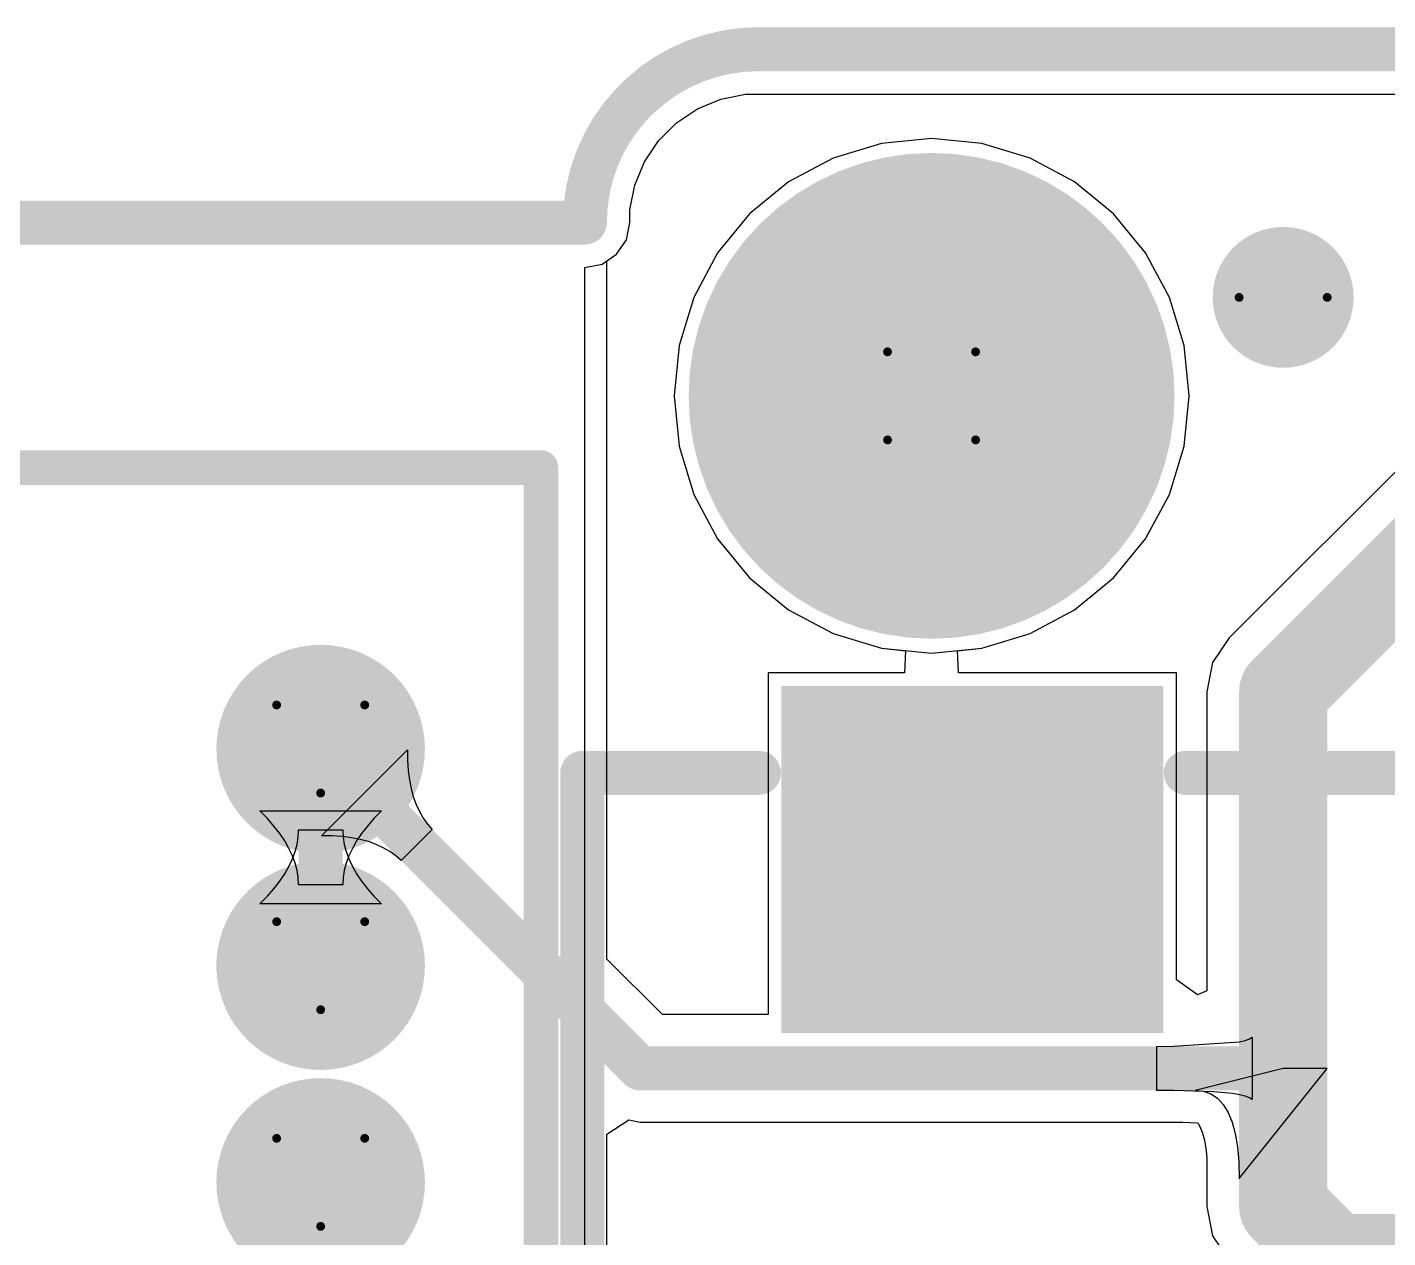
# Model space of a CAD drawing. Header units: millimetres. Extents: x -1.72 to 0.75, y -0.35 to 1.04.
# Drawn here: x -0.1266 to 0.1823, y 0.4781 to 0.753 of the extents above; entities that cross this region are included whole.
import ezdxf

# ---------------------------------------------------------------- set-up
doc = ezdxf.new("R2010")
doc.units = ezdxf.units.MM
doc.header["$MEASUREMENT"] = 0
for name, color, linetype in [('BottomLayer', 5, 'Continuous'), ('BottomSolder', 6, 'Continuous'), ('DrillDrawing', 1, 'Continuous'), ('Mechanical1', 6, 'Continuous'), ('MultiLayer', 9, 'Continuous'), ('PadHoleLayer', 156, 'Continuous'), ('TopLayer', 1, 'Continuous'), ('TopOverlay', 2, 'Continuous'), ('TopPaste', 8, 'Continuous'), ('TopSolder', 216, 'Continuous'), ('ViaHoleLayer', 16, 'Continuous')]:
    doc.layers.add(name, color=color, linetype=linetype)

# ---------------------------------------------------------------- blocks, each defined once
blk = doc.blocks.new('MX_1_25_LI_10P_3')
at = {"layer": 'BottomLayer', "const_width": 0.019685}
for points in [[(0.1127953, 0, 1), (0.1324803, 0, 1)], [(0.1620079, 0, 1), (0.1816929, 0, 1)], [(0.2112205, 0, 1), (0.2309055, 0, 1)]]:
    blk.add_lwpolyline(points, format="xyb", close=True, dxfattribs=at)
at = {"layer": 'BottomSolder', "const_width": 0.023685}
for points in [[(0.1107953, 0, 1), (0.1344803, 0, 1)], [(0.1600079, 0, 1), (0.1836929, 0, 1)], [(0.2092205, 0, 1), (0.2329055, 0, 1)]]:
    blk.add_lwpolyline(points, format="xyb", close=True, dxfattribs=at)
at = {"layer": 'MultiLayer', "const_width": 0.019685}
for points in [[(0.1127953, 0, 1), (0.1324803, 0, 1)], [(0.1620079, 0, 1), (0.1816929, 0, 1)], [(0.2112205, 0, 1), (0.2309055, 0, 1)]]:
    blk.add_lwpolyline(points, format="xyb", close=True, dxfattribs=at)
at = {"layer": 'PadHoleLayer', "const_width": 0.0098425}
for points in [[(0.1177166, 0, 1), (0.127559, 0, 1)], [(0.1669292, 0, 1), (0.1767716, 0, 1)], [(0.2161418, 0, 1), (0.2259842, 0, 1)]]:
    blk.add_lwpolyline(points, format="xyb", close=True, dxfattribs=at)
at = {"layer": 'TopLayer', "const_width": 0.019685}
for points in [[(0.1127953, 0, 1), (0.1324803, 0, 1)], [(0.1620079, 0, 1), (0.1816929, 0, 1)], [(0.2112205, 0, 1), (0.2309055, 0, 1)]]:
    blk.add_lwpolyline(points, format="xyb", close=True, dxfattribs=at)
at = {"layer": 'TopOverlay', "const_width": 0.007874}
for points in [[(0.285, 0.085), (0.285, -0.05)], [(-0.285, -0.05), (0.285, -0.05)]]:
    blk.add_lwpolyline(points, dxfattribs=at)
at = {"layer": 'TopOverlay', "const_width": 0.003937}
blk.add_lwpolyline([(0.2830315, -0.05, 1), (0.2869685, -0.05, 1)], format="xyb", close=True, dxfattribs=at)
blk.add_lwpolyline([(0.2830315, -0.05, 1), (0.2869685, -0.05, 1)], format="xyb", close=True, dxfattribs=at)
at = {"layer": 'TopSolder', "const_width": 0.023685}
for points in [[(0.1107953, 0, 1), (0.1344803, 0, 1)], [(0.1600079, 0, 1), (0.1836929, 0, 1)], [(0.2092205, 0, 1), (0.2329055, 0, 1)]]:
    blk.add_lwpolyline(points, format="xyb", close=True, dxfattribs=at)
blk = doc.blocks.new('FPC_SMD_P0_50_14P_QCHF_SM_H2_0_45')
at = {"layer": 'TopLayer'}
blk.add_solid([(0.224413, 0.10138), (0.153547, 0.10138), (0.224413, 0.02264), (0.153547, 0.02264)], dxfattribs=at)
at = {"layer": 'TopOverlay', "const_width": 0.01}
for points in [[(-0.208662, 0.150588), (0.208662, 0.150588)], [(0.208662, 0.150588), (0.208662, 0.110476)], [(0.208662, 0.013536), (0.208662, -0.042325)]]:
    blk.add_lwpolyline(points, dxfattribs=at)
at = {"layer": 'TopOverlay', "const_width": 0.005}
for points in [[(0.206162, 0.150588, 1), (0.211162, 0.150588, 1)], [(0.206162, 0.150588, 1), (0.211162, 0.150588, 1)], [(0.206162, 0.110476, 1), (0.211162, 0.110476, 1)], [(0.206162, 0.013536, 1), (0.211162, 0.013536, 1)]]:
    blk.add_lwpolyline(points, format="xyb", close=True, dxfattribs=at)
at = {"layer": 'TopPaste'}
blk.add_solid([(0.224413, 0.10138), (0.153547, 0.10138), (0.224413, 0.02264), (0.153547, 0.02264)], dxfattribs=at)
at = {"layer": 'TopSolder'}
blk.add_solid([(0.228413, 0.10538), (0.149547, 0.10538), (0.228413, 0.01864), (0.149547, 0.01864)], dxfattribs=at)

msp = doc.modelspace()

# ---------------------------------------------------------------- linework, layer by layer
at = {"layer": 'BottomLayer'}
for p, q in [((0.0255505, 0.7345155), (0.03086, 0.7367149)), ((0.03086, 0.7367149), (0.0364965, 0.7378361)), ((0.0364965, 0.7378361), (0.0393699, 0.737836)), ((0.0393699, 0.737836), (0.7115347, 0.737836)), ((0.0207724, 0.7313229), (0.0255505, 0.7345155)), ((0.0167085, 0.727259), (0.0207724, 0.7313229)), ((0.0135158, 0.7224808), (0.0167085, 0.727259)), ((0.0673347, 0.7266306), (0.0563675, 0.7233037)), ((0.0787402, 0.7277539), (0.0673347, 0.7266306)), ((0.0901457, 0.7266306), (0.0787402, 0.7277539)), ((0.1011129, 0.7233037), (0.0901457, 0.7266306)), ((0.0563675, 0.7233037), (0.0462601, 0.7179012)), ((0.1112203, 0.7179012), (0.1011129, 0.7233037)), ((0.0113164, 0.717171), (0.0135158, 0.7224808)), ((0.0101954, 0.7115349), (0.0113164, 0.717171)), ((0.0462601, 0.7179012), (0.0374009, 0.7106306)), ((0.1200795, 0.7106306), (0.1112203, 0.7179012)), ((0.0101954, 0.7086619), (0.0101954, 0.7115349)), ((0.0094193, 0.7047601), (0.0101954, 0.7086619)), ((0.0374009, 0.7106306), (0.0301303, 0.7017714)), ((0.1273501, 0.7017714), (0.1200795, 0.7106306)), ((0.0072091, 0.7014523), (0.0094193, 0.7047601)), ((0.0039013, 0.6992421), (0.0072091, 0.7014523)), ((0.0301303, 0.7017714), (0.0247278, 0.691664)), ((0.1327526, 0.691664), (0.1273501, 0.7017714)), ((0, 0.6984661), (0.0039013, 0.6992421)), ((0, 0.0495654), (0, 0.6984661)), ((0.0247278, 0.691664), (0.0214009, 0.6806968)), ((0.1360795, 0.6806968), (0.1327526, 0.691664)), ((0.0214009, 0.6806968), (0.0202776, 0.6692913)), ((0.1372028, 0.6692913), (0.1360795, 0.6806968)), ((0.0202776, 0.6692913), (0.0214009, 0.6578858)), ((0.1360795, 0.6578858), (0.1372028, 0.6692913)), ((0.0214009, 0.6578858), (0.0247278, 0.6469186)), ((0.1327526, 0.6469186), (0.1360795, 0.6578858)), ((0.0247278, 0.6469186), (0.0301303, 0.6368112)), ((0.1273501, 0.6368112), (0.1327526, 0.6469186)), ((0.0301303, 0.6368112), (0.0374009, 0.627952)), ((0.1200795, 0.627952), (0.1273501, 0.6368112)), ((0.0374009, 0.627952), (0.0462601, 0.6206814)), ((0.1112203, 0.6206814), (0.1200795, 0.627952)), ((0.0462601, 0.6206814), (0.0563675, 0.6152789)), ((0.1011129, 0.6152789), (0.1112203, 0.6206814)), ((0.0563675, 0.6152789), (0.0673347, 0.611952)), ((0.0901457, 0.611952), (0.1011129, 0.6152789)), ((0.0673347, 0.611952), (0.0787402, 0.6108287)), ((0.0787402, 0.6108287), (0.0901457, 0.611952))]:
    msp.add_line(p, q, dxfattribs=at)
for points, const_width in [([(0.0531497, 0.6692913, 1), (0.1043307, 0.6692913, 1)], 0.0511811), ([(0.1525785, 0.6916639, 1), (0.1645785, 0.6916639, 1)], 0.012)]:
    msp.add_lwpolyline(points, format="xyb", close=True, dxfattribs=dict(at, const_width=const_width))
at = {"layer": 'BottomSolder'}
for points, const_width in [([(0.0511497, 0.6692913, 1), (0.1063307, 0.6692913, 1)], 0.0551811), ([(0.1505785, 0.6916639, 1), (0.1665785, 0.6916639, 1)], 0.016)]:
    msp.add_lwpolyline(points, format="xyb", close=True, dxfattribs=dict(at, const_width=const_width))
at = {"layer": 'DrillDrawing', "const_width": 0.006}
msp.add_lwpolyline([(0, 0.7086614, -0.4142135623730951), (0.0393701, 0.7480315)], format="xyb", dxfattribs=at)
at = {"layer": 'DrillDrawing'}
for points, const_width in [([(0.0378701, 0.7480315, 1), (0.0408701, 0.7480315, 1)], 0.003), ([(0.0378702, 0.7480314, 1), (0.0408702, 0.7480314, 1)], 0.003), ([(-0.0315, 0.7086614, 1), (-0.0285, 0.7086614, 1)], 0.003), ([(-0.0315, 0.7086614, 1), (-0.0285, 0.7086614, 1)], 0.003), ([(-0.0015, 0.7086614, 1), (0.0015, 0.7086614, 1)], 0.003), ([(-0.0015, 0.7086614, 1), (0.0015, 0.7086614, 1)], 0.003), ([(0.1685785, 0.6916639, 1), (0.1485785, 0.6916639, 1)], 0.002), ([(0.1480785, 0.6916639, 1), (0.1490785, 0.6916639, 1)], 0.001), ([(0.1680785, 0.6916639, 1), (0.1690785, 0.6916639, 1)], 0.001), ([(0.0682402, 0.6792913, 1), (0.0692402, 0.6792913, 1)], 0.001), ([(0.0682402, 0.6792913, 1), (0.0692402, 0.6792913, 1)], 0.001), ([(0.0882402, 0.6792913, 1), (0.0892402, 0.6792913, 1)], 0.001), ([(0.0882402, 0.6792913, 1), (0.0892402, 0.6792913, 1)], 0.001), ([(0.0682402, 0.6592913, 1), (0.0692402, 0.6592913, 1)], 0.001), ([(0.0682402, 0.6592913, 1), (0.0692402, 0.6592913, 1)], 0.001), ([(0.0882402, 0.6592913, 1), (0.0892402, 0.6592913, 1)], 0.001), ([(0.0882402, 0.6592913, 1), (0.0892402, 0.6592913, 1)], 0.001), ([(-0.0705, 0.599074, 1), (-0.0695, 0.599074, 1)], 0.001), ([(-0.0705, 0.599074, 1), (-0.0695, 0.599074, 1)], 0.001), ([(-0.0505, 0.599074, 1), (-0.0495, 0.599074, 1)], 0.001), ([(-0.0505, 0.599074, 1), (-0.0495, 0.599074, 1)], 0.001), ([(-0.0605, 0.579074, 1), (-0.0595, 0.579074, 1)], 0.001), ([(-0.0605, 0.579074, 1), (-0.0595, 0.579074, 1)], 0.001), ([(-0.0705, 0.5498614, 1), (-0.0695, 0.5498614, 1)], 0.001), ([(-0.0705, 0.5498614, 1), (-0.0695, 0.5498614, 1)], 0.001), ([(-0.0505, 0.5498614, 1), (-0.0495, 0.5498614, 1)], 0.001), ([(-0.0505, 0.5498614, 1), (-0.0495, 0.5498614, 1)], 0.001), ([(-0.0605, 0.5298614, 1), (-0.0595, 0.5298614, 1)], 0.001), ([(-0.0605, 0.5298614, 1), (-0.0595, 0.5298614, 1)], 0.001), ([(-0.0705, 0.5006488, 1), (-0.0695, 0.5006488, 1)], 0.001), ([(-0.0705, 0.5006488, 1), (-0.0695, 0.5006488, 1)], 0.001), ([(-0.0505, 0.5006488, 1), (-0.0495, 0.5006488, 1)], 0.001), ([(-0.0505, 0.5006488, 1), (-0.0495, 0.5006488, 1)], 0.001), ([(-0.0605, 0.4806488, 1), (-0.0595, 0.4806488, 1)], 0.001), ([(-0.0605, 0.4806488, 1), (-0.0595, 0.4806488, 1)], 0.001)]:
    msp.add_lwpolyline(points, format="xyb", close=True, dxfattribs=dict(at, const_width=const_width))
for points, const_width in [([(0.0393702, 0.7480314), (0.7086614, 0.7480314)], 0.006), ([(-0.14, 0.7086614), (-0.03, 0.7086614)], 0.006), ([(-0.03, 0.7086614), (0, 0.7086614)], 0.006), ([(0.0687402, 0.6792913), (0.0887402, 0.6792913)], 0.002), ([(0.0687402, 0.6592913), (0.0687402, 0.6792913)], 0.002), ([(0.0887402, 0.6592913), (0.0887402, 0.6792913)], 0.002), ([(0.0687402, 0.6592913), (0.0887402, 0.6592913)], 0.002), ([(-0.07, 0.599074), (-0.05, 0.599074)], 0.002), ([(-0.07, 0.599074), (-0.06, 0.579074)], 0.002), ([(-0.06, 0.579074), (-0.05, 0.599074)], 0.002), ([(-0.07, 0.5498614), (-0.05, 0.5498614)], 0.002), ([(-0.07, 0.5498614), (-0.06, 0.5298614)], 0.002), ([(-0.06, 0.5298614), (-0.05, 0.5498614)], 0.002), ([(-0.07, 0.5006488), (-0.05, 0.5006488)], 0.002), ([(-0.07, 0.5006488), (-0.06, 0.4806488)], 0.002), ([(-0.06, 0.4806488), (-0.05, 0.5006488)], 0.002)]:
    msp.add_lwpolyline(points, dxfattribs=dict(at, const_width=const_width))
at = {"layer": 'Mechanical1', "const_width": 0.01}
msp.add_lwpolyline([(0, 0.7086614, -0.4142135623730951), (0.0393701, 0.7480315)], format="xyb", dxfattribs=at)
for points in [[(0.0393701, 0.7480315), (0.0393702, 0.7480314)], [(0.0393702, 0.7480314), (0.7086614, 0.7480314)], [(-0.14, 0.7086614), (0, 0.7086614)]]:
    msp.add_lwpolyline(points, dxfattribs=at)
at = {"layer": 'Mechanical1', "const_width": 0.005}
for points in [[(0.0368701, 0.7480315, 1), (0.0418701, 0.7480315, 1)], [(0.0368701, 0.7480315, 1), (0.0418701, 0.7480315, 1)], [(0.0368702, 0.7480314, 1), (0.0418702, 0.7480314, 1)], [(0.0368702, 0.7480314, 1), (0.0418702, 0.7480314, 1)], [(-0.0025, 0.7086614, 1), (0.0025, 0.7086614, 1)], [(-0.0025, 0.7086614, 1), (0.0025, 0.7086614, 1)]]:
    msp.add_lwpolyline(points, format="xyb", close=True, dxfattribs=at)
at = {"layer": 'MultiLayer'}
for points, const_width in [([(0.0531497, 0.6692913, 1), (0.1043307, 0.6692913, 1)], 0.0511811), ([(0.1525785, 0.6916639, 1), (0.1645785, 0.6916639, 1)], 0.012)]:
    msp.add_lwpolyline(points, format="xyb", close=True, dxfattribs=dict(at, const_width=const_width))
at = {"layer": 'PadHoleLayer', "const_width": 0.0472441}
msp.add_lwpolyline([(0.0551182, 0.6692913, 1), (0.1023622, 0.6692913, 1)], format="xyb", close=True, dxfattribs=at)
at = {"layer": 'TopLayer'}
for p, q in [((0.0255505, 0.7345155), (0.03086, 0.7367149)), ((0.03086, 0.7367149), (0.0364965, 0.7378361)), ((0.0364965, 0.7378361), (0.0393699, 0.737836)), ((0.0393699, 0.737836), (0.7115347, 0.737836)), ((0.0207724, 0.7313229), (0.0255505, 0.7345155)), ((0.0167085, 0.727259), (0.0207724, 0.7313229)), ((0.0135158, 0.7224808), (0.0167085, 0.727259)), ((0.0673347, 0.7266306), (0.0563675, 0.7233037)), ((0.0787402, 0.7277539), (0.0673347, 0.7266306)), ((0.0901457, 0.7266306), (0.0787402, 0.7277539)), ((0.1011129, 0.7233037), (0.0901457, 0.7266306)), ((0.0563675, 0.7233037), (0.0462601, 0.7179012)), ((0.1112203, 0.7179012), (0.1011129, 0.7233037)), ((0.0113164, 0.717171), (0.0135158, 0.7224808)), ((0.0101954, 0.7115349), (0.0113164, 0.717171)), ((0.0462601, 0.7179012), (0.0374009, 0.7106306)), ((0.1200795, 0.7106306), (0.1112203, 0.7179012)), ((0.0101954, 0.7086619), (0.0101954, 0.7115349)), ((0.0094193, 0.7047601), (0.0101954, 0.7086619)), ((0.0374009, 0.7106306), (0.0301303, 0.7017714)), ((0.1273501, 0.7017714), (0.1200795, 0.7106306)), ((0.0072091, 0.7014523), (0.0094193, 0.7047601)), ((0.005, 0.6999762), (0.0072091, 0.7014523)), ((0.0301303, 0.7017714), (0.0247278, 0.691664)), ((0.1327526, 0.691664), (0.1273501, 0.7017714)), ((0.005, 0.541377), (0.005, 0.6999762)), ((0.0247278, 0.691664), (0.0214009, 0.6806968)), ((0.1360795, 0.6806968), (0.1327526, 0.691664)), ((0.0214009, 0.6806968), (0.0202776, 0.6692913)), ((0.1372028, 0.6692913), (0.1360795, 0.6806968)), ((0.2135471, 0.6815473), (0.1463222, 0.6143225)), ((0.0202776, 0.6692913), (0.0214009, 0.6578858)), ((0.1360795, 0.6578858), (0.1372028, 0.6692913)), ((0.0214009, 0.6578858), (0.0247278, 0.6469186)), ((0.1327526, 0.6469186), (0.1360795, 0.6578858)), ((0.0247278, 0.6469186), (0.0301303, 0.6368112)), ((0.1273501, 0.6368112), (0.1327526, 0.6469186)), ((0.0301303, 0.6368112), (0.0374009, 0.627952)), ((0.1200795, 0.627952), (0.1273501, 0.6368112)), ((0.0374009, 0.627952), (0.0462601, 0.6206814)), ((0.1112203, 0.6206814), (0.1200795, 0.627952)), ((0.0462601, 0.6206814), (0.0563675, 0.6152789)), ((0.1011129, 0.6152789), (0.1112203, 0.6206814)), ((0.0563675, 0.6152789), (0.0673347, 0.611952)), ((0.0901457, 0.611952), (0.1011129, 0.6152789)), ((0.0673347, 0.611952), (0.072848, 0.611409)), ((0.0846324, 0.611409), (0.0901457, 0.611952)), ((0.1463222, 0.6143225), (0.1425649, 0.6086993)), ((0.072848, 0.611409), (0.0726024, 0.606409)), ((0.084878, 0.606409), (0.0846324, 0.611409)), ((0.0726024, 0.606409), (0.041624, 0.606409)), ((0.041624, 0.606409), (0.041624, 0.5287781)), ((0.134364, 0.606409), (0.084878, 0.606409)), ((0.134364, 0.536648), (0.134364, 0.606409)), ((0.1425649, 0.6086993), (0.1412455, 0.6020662)), ((0.1412455, 0.6020662), (0.1412455, 0.5341825)), ((-0.0598031, 0.5693899), (-0.0403159, 0.5888771)), ((-0.0403159, 0.5888771), (-0.0402814, 0.5864835)), ((-0.0402814, 0.5864835), (-0.0401286, 0.58422)), ((-0.0401286, 0.58422), (-0.0398576, 0.5820866)), ((-0.0398576, 0.5820866), (-0.0394684, 0.5800833)), ((-0.0394684, 0.5800833), (-0.0389609, 0.57821)), ((-0.0389609, 0.57821), (-0.0383352, 0.5764668)), ((-0.0721114, 0.5732991), (-0.0737795, 0.5750161)), ((-0.0737795, 0.5750161), (-0.0462205, 0.5750161)), ((-0.0462205, 0.5750161), (-0.0478886, 0.5732991)), ((-0.0383352, 0.5764668), (-0.0375912, 0.5748537)), ((-0.0375912, 0.5748537), (-0.036729, 0.5733707)), ((-0.0706189, 0.5715905), (-0.0721114, 0.5732991)), ((-0.0478886, 0.5732991), (-0.0493811, 0.5715905)), ((-0.036729, 0.5733707), (-0.0357486, 0.5720178)), ((-0.0357486, 0.5720178), (-0.0346499, 0.5707949)), ((-0.069302, 0.5698904), (-0.0706189, 0.5715905)), ((-0.0681606, 0.5681985), (-0.069302, 0.5698904)), ((-0.0653512, 0.5674204), (-0.0650878, 0.5690703)), ((-0.0650878, 0.5690703), (-0.065, 0.5707119)), ((-0.065, 0.5707119), (-0.055, 0.5707119)), ((-0.0574095, 0.5693554), (-0.0598031, 0.5693899)), ((-0.055146, 0.5692026), (-0.0574095, 0.5693554)), ((-0.0530126, 0.5689316), (-0.055146, 0.5692026)), ((-0.055, 0.5707119), (-0.0549122, 0.5690703)), ((-0.0549122, 0.5690703), (-0.0546488, 0.5674204)), ((-0.0510093, 0.5685424), (-0.0530126, 0.5689316)), ((-0.050698, 0.5698904), (-0.0518394, 0.5681985)), ((-0.049136, 0.5680349), (-0.0510093, 0.5685424)), ((-0.0493811, 0.5715905), (-0.050698, 0.5698904)), ((-0.0346499, 0.5707949), (-0.0417209, 0.5637239)), ((-0.0671949, 0.5665151), (-0.0681606, 0.5681985)), ((-0.0664047, 0.56484), (-0.0671949, 0.5665151)), ((-0.0664047, 0.5640954), (-0.0657902, 0.5657621)), ((-0.0657902, 0.5657621), (-0.0653512, 0.5674204)), ((-0.0546488, 0.5674204), (-0.0542098, 0.5657621)), ((-0.0542098, 0.5657621), (-0.0535953, 0.5640954)), ((-0.0528051, 0.5665151), (-0.0535953, 0.56484)), ((-0.0518394, 0.5681985), (-0.0528051, 0.5665151)), ((-0.0473928, 0.5674092), (-0.049136, 0.5680349)), ((-0.0457797, 0.5666652), (-0.0473928, 0.5674092)), ((-0.0442967, 0.565803), (-0.0457797, 0.5666652)), ((-0.0429438, 0.5648226), (-0.0442967, 0.565803)), ((-0.0681606, 0.5607369), (-0.0671949, 0.5624203)), ((-0.0671949, 0.5624203), (-0.0664047, 0.5640954)), ((-0.0657902, 0.5631733), (-0.0664047, 0.56484)), ((-0.0653512, 0.561515), (-0.0657902, 0.5631733)), ((-0.0542098, 0.5631733), (-0.0546488, 0.561515)), ((-0.0535953, 0.56484), (-0.0542098, 0.5631733)), ((-0.0535953, 0.5640954), (-0.0528051, 0.5624203)), ((-0.0528051, 0.5624203), (-0.0518394, 0.5607369)), ((-0.0417209, 0.5637239), (-0.0429438, 0.5648226)), ((-0.069302, 0.559045), (-0.0681606, 0.5607369)), ((-0.0650878, 0.5598651), (-0.0653512, 0.561515)), ((-0.065, 0.5582235), (-0.0650878, 0.5598651)), ((-0.0549122, 0.5598651), (-0.055, 0.5582235)), ((-0.0546488, 0.561515), (-0.0549122, 0.5598651)), ((-0.0518394, 0.5607369), (-0.050698, 0.559045)), ((-0.0721114, 0.5556363), (-0.0706189, 0.5573449)), ((-0.0706189, 0.5573449), (-0.069302, 0.559045)), ((-0.055, 0.5582235), (-0.065, 0.5582235)), ((-0.050698, 0.559045), (-0.0493811, 0.5573449)), ((-0.0493811, 0.5573449), (-0.0478886, 0.5556363)), ((-0.0737795, 0.5539193), (-0.0721114, 0.5556363)), ((-0.0462205, 0.5539193), (-0.0737795, 0.5539193)), ((-0.0478886, 0.5556363), (-0.0462205, 0.5539193)), ((0.0175989, 0.5287781), (0.005, 0.541377)), ((0.1391578, 0.5332771), (0.134364, 0.536648)), ((0.1412455, 0.5341825), (0.1391578, 0.5332771)), ((0.041624, 0.5287781), (0.0175989, 0.5287781)), ((0.133647, 0.5215638), (0.1486956, 0.52256)), ((0.133647, 0.5215638), (0.1486956, 0.52256)), ((0.1486956, 0.52256), (0.1499831, 0.5228713)), ((0.1486956, 0.52256), (0.1499831, 0.5228713)), ((0.1499831, 0.5228713), (0.1509218, 0.5232241)), ((0.1499831, 0.5228713), (0.1509218, 0.5232241)), ((0.1509218, 0.5232241), (0.1515118, 0.5236185)), ((0.1509218, 0.5232241), (0.1515118, 0.5236185)), ((0.1515118, 0.5236185), (0.1515118, 0.5094675)), ((0.1515118, 0.5236185), (0.1515118, 0.5094675)), ((0.1299182, 0.521543), (0.133647, 0.5215638)), ((0.1299182, 0.521543), (0.133647, 0.5215638)), ((0.1299182, 0.511543), (0.1299182, 0.521543)), ((0.1299182, 0.511543), (0.1299182, 0.521543)), ((0.1585785, 0.516543), (0.1385785, 0.511543)), ((0.1485785, 0.491543), (0.1685785, 0.516543)), ((0.1685785, 0.516543), (0.1585785, 0.516543)), ((0.1685785, 0.516543), (0.1685785, 0.516543)), ((0.1685785, 0.516543), (0.1685785, 0.516543)), ((0.1685785, 0.516543), (0.1685785, 0.516543)), ((0.1685785, 0.516543), (0.1685785, 0.516543)), ((0.1685785, 0.516543), (0.1685785, 0.516543)), ((0.1685785, 0.516543), (0.1685785, 0.516543)), ((0.1685785, 0.516543), (0.1685785, 0.516543)), ((0.1685785, 0.516543), (0.1685785, 0.516543)), ((0.1685785, 0.516543), (0.1685785, 0.516543)), ((0.1685785, 0.516543), (0.1685785, 0.516543)), ((0.133647, 0.5115222), (0.1299182, 0.511543)), ((0.133647, 0.5115222), (0.1299182, 0.511543)), ((0.1427407, 0.5112109), (0.133647, 0.5115222)), ((0.1427407, 0.5112109), (0.133647, 0.5115222)), ((0.1385785, 0.511543), (0.1404785, 0.511343)), ((0.1404785, 0.511343), (0.1421785, 0.510743)), ((0.1421785, 0.510743), (0.1436785, 0.509743)), ((0.1470594, 0.5107958), (0.1427407, 0.5112109)), ((0.1470594, 0.5107958), (0.1427407, 0.5112109)), ((0.1486956, 0.510526), (0.1470594, 0.5107958)), ((0.1486956, 0.510526), (0.1470594, 0.5107958)), ((0.1499831, 0.5102147), (0.1486956, 0.510526)), ((0.1499831, 0.5102147), (0.1486956, 0.510526)), ((0.1509218, 0.5098619), (0.1499831, 0.5102147)), ((0.1509218, 0.5098619), (0.1499831, 0.5102147)), ((0.1515118, 0.5094675), (0.1509218, 0.5098619)), ((0.1515118, 0.5094675), (0.1509218, 0.5098619)), ((0.1436785, 0.509743), (0.1449785, 0.508343)), ((0.1449785, 0.508343), (0.1460785, 0.506543)), ((0.005, 0.5015869), (0.0100001, 0.5048113)), ((0.0100001, 0.5048113), (0.012531, 0.5043079)), ((0.012531, 0.5043079), (0.1357807, 0.5043079)), ((0.1357807, 0.5043079), (0.1390911, 0.5041946)), ((0.1390911, 0.5041946), (0.1392615, 0.5040111)), ((0.1392615, 0.5040111), (0.1396899, 0.50331)), ((0.1460785, 0.506543), (0.1469785, 0.504343)), ((0.1469785, 0.504343), (0.1476785, 0.501743)), ((0.0050001, 0.0480552), (0.005, 0.5015869)), ((0.1396899, 0.50331), (0.1402032, 0.5020553)), ((0.1402032, 0.5020553), (0.140696, 0.5002249)), ((0.1476785, 0.501743), (0.1481785, 0.498743)), ((0.140696, 0.5002249), (0.1410932, 0.4978416)), ((0.1410932, 0.4978416), (0.1412455, 0.4961154)), ((0.1481785, 0.498743), (0.1484785, 0.495343)), ((0.1412455, 0.4961154), (0.1412455, 0.4851408)), ((0.1484785, 0.495343), (0.1485785, 0.491543)), ((0.1412455, 0.4851408), (0.1425649, 0.4785077)), ((0.1425649, 0.4785077), (0.1463222, 0.4728845))]:
    msp.add_line(p, q, dxfattribs=at)
for points, const_width in [([(0.0531497, 0.6692913, 1), (0.1043307, 0.6692913, 1)], 0.0511811), ([(0.1525785, 0.6916639, 1), (0.1645785, 0.6916639, 1)], 0.012), ([(0.1535785, 0.6020662, 1), (0.1635785, 0.6020662, 1)], 0.01), ([(0.1535785, 0.6020662, 1), (0.1635785, 0.6020662, 1)], 0.01), ([(-0.0625, 0.589074, 1), (-0.0575, 0.589074, 1)], 0.005), ([(-0.0625, 0.589074, 1), (-0.0575, 0.589074, 1)], 0.005), ([(-0.0625, 0.5398614, 1), (-0.0575, 0.5398614, 1)], 0.005), ([(0.1535785, 0.521543, 1), (0.1635785, 0.521543, 1)], 0.01), ([(0.1535785, 0.521543, 1), (0.1635785, 0.521543, 1)], 0.01), ([(0.1535785, 0.516543, 1), (0.1635785, 0.516543, 1)], 0.01), ([(0.1535785, 0.516543, 1), (0.1635785, 0.516543, 1)], 0.01), ([(0.010031, 0.516543, 1), (0.015031, 0.516543, 1)], 0.005), ([(0.010031, 0.516543, 1), (0.015031, 0.516543, 1)], 0.005), ([(0.1560785, 0.516543, 1), (0.1610785, 0.516543, 1)], 0.005), ([(-0.0625, 0.4906488, 1), (-0.0575, 0.4906488, 1)], 0.005), ([(0.1535785, 0.4851408, 1), (0.1635785, 0.4851408, 1)], 0.01), ([(0.1535785, 0.4851408, 1), (0.1635785, 0.4851408, 1)], 0.01), ([(0.1652943, 0.473425, 1), (0.1752943, 0.473425, 1)], 0.01), ([(0.1652943, 0.473425, 1), (0.1752943, 0.473425, 1)], 0.01)]:
    msp.add_lwpolyline(points, format="xyb", close=True, dxfattribs=dict(at, const_width=const_width))
for points, const_width in [([(0.1585785, 0.6020662), (0.2258036, 0.6692913)], 0.02), ([(0.1585785, 0.521543), (0.1585785, 0.6020662)], 0.02), ([(-0.06, 0.589074), (0.012531, 0.516543)], 0.01), ([(-0.06, 0.5398614), (-0.06, 0.589074)], 0.01), ([(0.1585785, 0.516543), (0.1585785, 0.521543)], 0.02), ([(0.1585785, 0.4851408), (0.1585785, 0.516543)], 0.02), ([(0.012531, 0.516543), (0.1585785, 0.516543)], 0.01), ([(-0.06, 0.4414362), (-0.06, 0.4906488)], 0.01), ([(0.1585785, 0.4851408), (0.1702943, 0.473425)], 0.02), ([(0.1702943, 0.473425), (0.21201, 0.473425)], 0.02)]:
    msp.add_lwpolyline(points, dxfattribs=dict(at, const_width=const_width))
at = {"layer": 'TopSolder'}
for points, const_width in [([(0.0511497, 0.6692913, 1), (0.1063307, 0.6692913, 1)], 0.0551811), ([(0.1505785, 0.6916639, 1), (0.1665785, 0.6916639, 1)], 0.016)]:
    msp.add_lwpolyline(points, format="xyb", close=True, dxfattribs=dict(at, const_width=const_width))
at = {"layer": 'ViaHoleLayer', "const_width": 0.006}
msp.add_lwpolyline([(0.1555785, 0.6916639, 1), (0.1615785, 0.6916639, 1)], format="xyb", close=True, dxfattribs=at)

# ---------------------------------------------------------------- block references
at = {"rotation": 90}
for name, p in [('MX_1_25_LI_10P_3', (-0.06, 0.368011)), ('FPC_SMD_P0_50_14P_QCHF_SM_H2_0_45', (0.15, 0.375))]:
    msp.add_blockref(name, p, dxfattribs=at)

doc.saveas('drawing.dxf')
